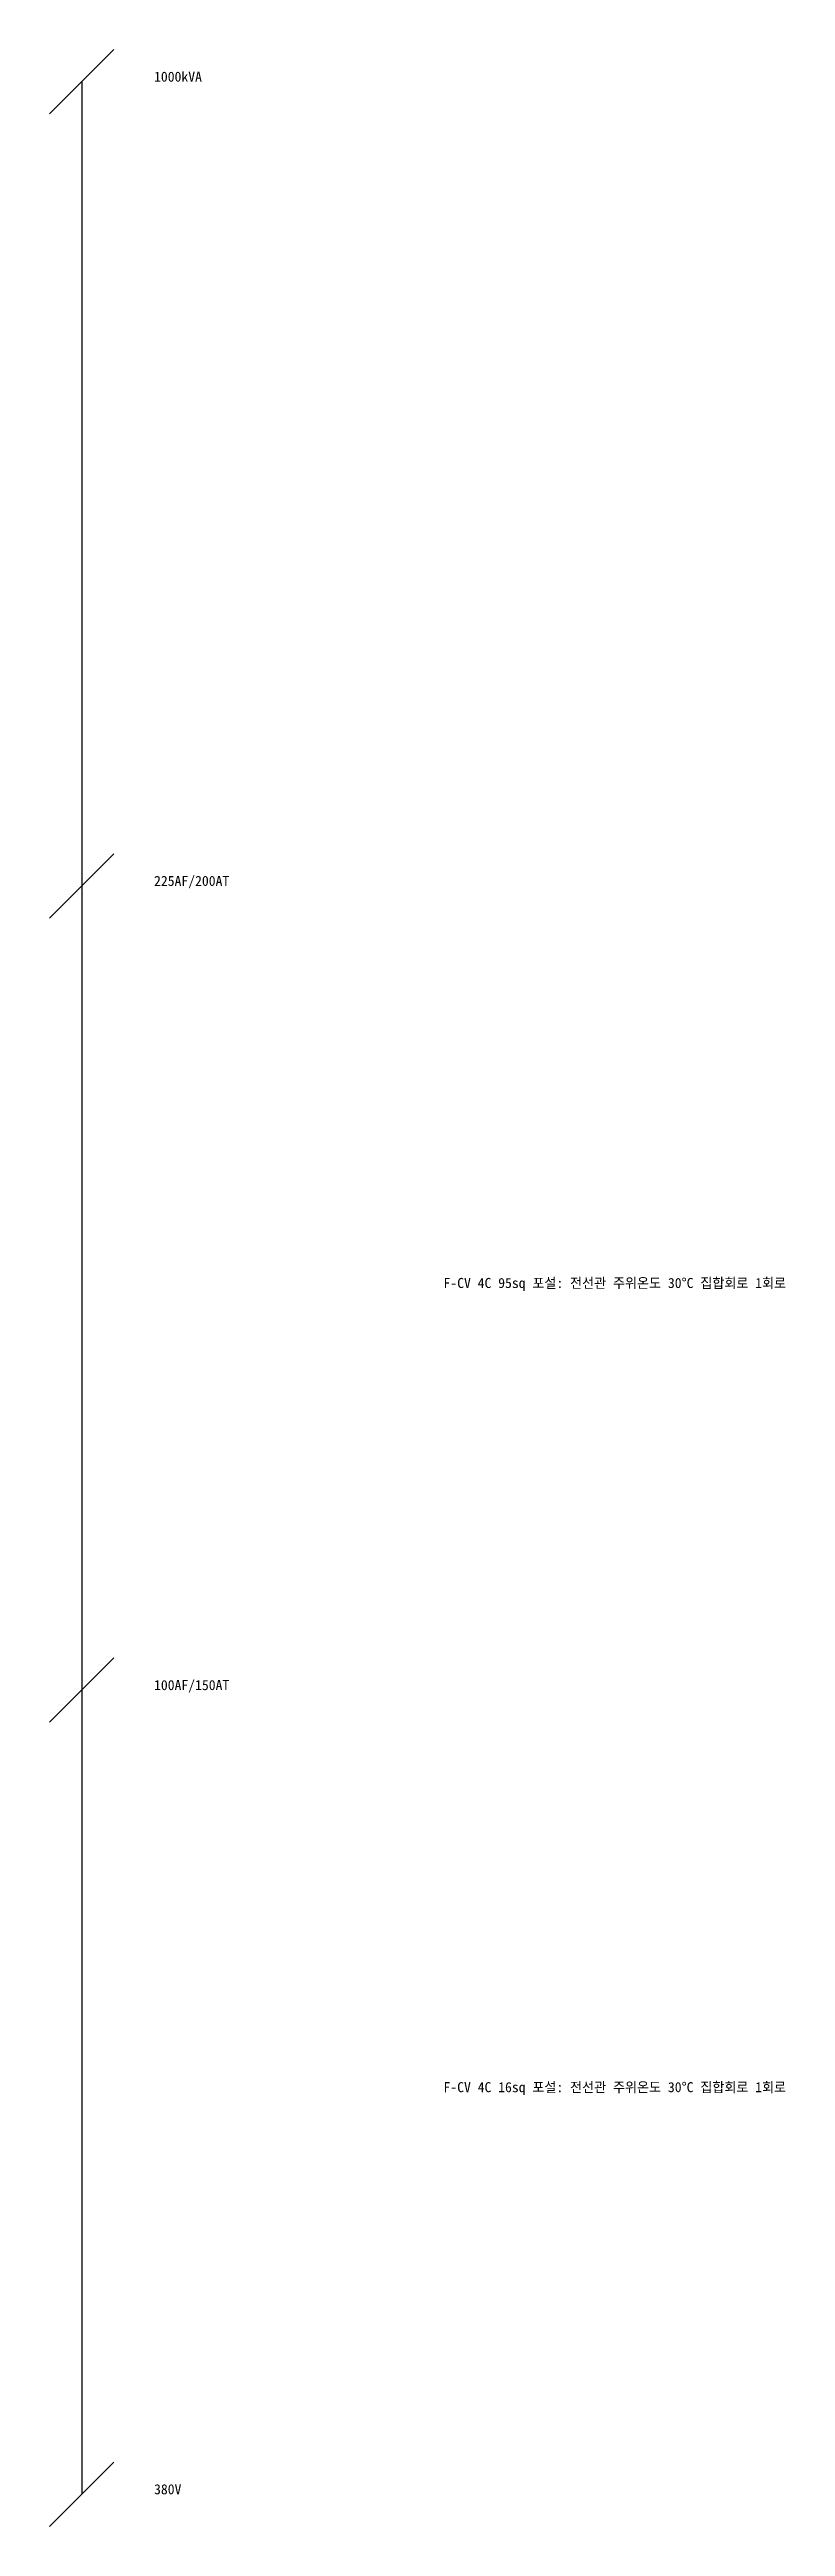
# Model space of a CAD drawing. Header units: millimetres. Extents: x 92 to 275, y 192 to 808.
import ezdxf

# ---------------------------------------------------------------- set-up
doc = ezdxf.new("R2010")
doc.units = ezdxf.units.MM

# ---------------------------------------------------------------- blocks, each defined once
blk = doc.blocks.new('TR-1')
at = {"layer": 'SYMBOL'}
blk.add_line((-8, -8), (8, 8), dxfattribs=at)
blk = doc.blocks.new('MCCB-1')
at = {"layer": 'SYMBOL'}
blk.add_line((-8, -8), (8, 8), dxfattribs=at)
blk = doc.blocks.new('MCCB-2')
at = {"layer": 'SYMBOL'}
blk.add_line((-8, -8), (8, 8), dxfattribs=at)
blk = doc.blocks.new('DB-1')
at = {"layer": 'SYMBOL'}
blk.add_line((-8, -8), (8, 8), dxfattribs=at)

msp = doc.modelspace()

# ---------------------------------------------------------------- linework, layer by layer
at = {"layer": 'WIRE'}
for p, q in [((100, 800), (100, 600)), ((100, 600), (100, 400)), ((100, 400), (100, 200))]:
    msp.add_line(p, q, dxfattribs=at)

# ---------------------------------------------------------------- block references
at = {"layer": 'SYMBOL'}
for name, p in [('TR-1', (100, 800)), ('MCCB-1', (100, 600)), ('MCCB-2', (100, 400)), ('DB-1', (100, 200))]:
    msp.add_blockref(name, p, dxfattribs=at)

# ---------------------------------------------------------------- texts
at = {"layer": 'TEXT'}
for s, p in [('1000kVA', (118, 800)), ('225AF/200AT', (118, 600)), ('F-CV 4C 95sq 포설: 전선관 주위온도 30°C 집합회로 1회로', (190, 500)), ('100AF/150AT', (118, 400)), ('F-CV 4C 16sq 포설: 전선관 주위온도 30°C 집합회로 1회로', (190, 300)), ('380V', (118, 200))]:
    msp.add_text(s, height=2.5, dxfattribs=at).set_placement(p)

doc.saveas('drawing.dxf')
